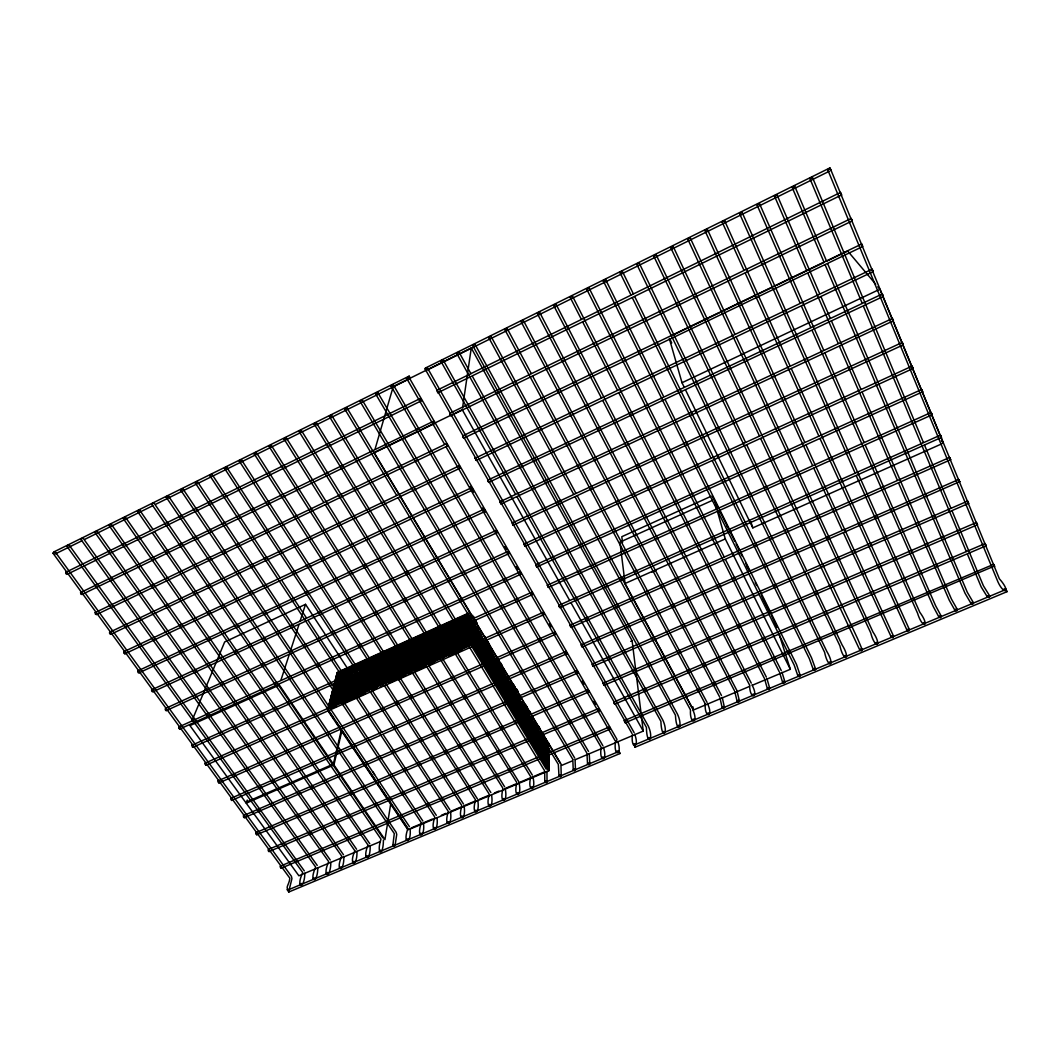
<?xml version="1.0" encoding="UTF-8"?>
<svg xmlns="http://www.w3.org/2000/svg" width="1060" height="1060" viewBox="0 0 1060 1060"><rect width="100%" height="100%" fill="white"/><g stroke="black" fill="none" stroke-linecap="round" stroke-linejoin="round"><path stroke-width="1.5" d="M624.274 720.681L625.228 722.748L994.519 566L993.631 564.357L624.313 720.628L625.228 722.748M743.921 270.168L722.125 221.951L723.529 220.891L724.616 220.719L789.885 365.501M941.465 437.422L940.419 435.143L558.845 605.353L559.057 606.466L559.786 607.539L941.465 437.422L940.419 435.143M359.976 401.223L362.189 399.951L359.976 401.223L572.771 759.304M840.434 192.469L841.547 194.987L840.434 192.469L436.707 390.425L437.859 392.73L437.661 391.75M530.742 777.086C526.873 792.125 536.532 792.681 532.981 777.152M985.071 543.581L613.767 702.051L614.018 703.217L614.681 704.185L986.118 545.807L985.071 543.581L986.118 545.807M516.843 782.929C512.762 798.061 522.408 798.538 519.082 782.995M610.282 729.015L609.407 726.961L280.397 866.139L280.344 867.385L281.191 868.18L610.242 729.081L609.407 726.961M421.655 400.614L420.555 398.388L65.799 572.281L65.839 573.619L66.952 574.414L421.615 400.693L420.555 398.388M949.574 457.522L950.661 459.722L571.062 627.401L570.359 626.341L570.134 625.215L949.574 457.456L950.661 459.722M976.379 522.5L977.452 524.753L976.379 522.5L603.074 683.223L604.001 685.383L603.75 684.217M707.338 229.265L704.874 230.391L707.338 229.265L804.779 442.351M503.01 788.746C498.717 803.983 508.35 804.354 505.236 788.812M598.675 708.53L599.629 710.611L598.715 708.478L268.26 849.51L268.206 850.743L269.055 851.564L599.629 710.611M346.819 407.65L344.685 408.882L346.819 407.65L398.706 494.013M344.619 408.829L396.559 495.245M489.243 794.536C484.725 809.866 494.358 810.158 491.469 794.589M967.581 501.128L592.249 664.156L592.487 665.296L593.163 666.316L968.641 503.381L967.581 501.128L968.641 503.381M958.637 479.517L959.671 481.704L958.637 479.517L581.264 644.825L581.503 645.951L582.192 646.984L959.724 481.651M475.529 800.3C470.812 815.736 480.432 815.935 477.755 800.353M734.646 333.688L690.153 237.771L688.801 238.063L687.701 238.99L870.737 632.886C875.11 649.793 882.741 646.719 872.963 631.959L736.024 336.696M582.231 646.931L581.344 644.838M81.938 594.157L80.812 594.17L80.6 592.553L433.567 421.191L434.375 422.171L434.706 423.47L81.858 594.554M331.528 415.123L329.329 416.394L331.528 415.123L546.284 769.202M578.005 672.848L577.038 670.755L577.965 672.914L244.33 817.684L243.442 816.836L243.522 815.617L577.038 670.755M461.882 806.037C456.94 821.566 466.559 821.685 464.094 806.09M448.287 811.748C443.146 827.383 452.766 827.409 450.5 811.814M565.987 651.516L566.914 653.675L565.987 651.516L230.921 798.339L230.828 799.545L231.729 800.419L566.914 653.675M670.702 247.497L673.06 246.225L670.622 247.43L759.437 435.925M434.759 817.446C429.406 833.16 439.025 833.107 436.972 817.499M316.304 422.741L314.184 423.974L316.304 422.741L532.332 775.072M314.118 423.921L530.384 776.198M559.839 607.499L558.845 605.353M421.284 823.103C415.732 838.91 425.351 838.791 423.496 823.156M407.875 828.735C402.111 844.648 411.744 844.436 410.087 828.801M286.995 889.499L287.79 890.585L289.115 890.042L291.937 878.647L291.407 876.275L55.107 551.809L53.623 552.472L53 553.188L289.831 878.17C289.42 884.623 284.491 887.816 289.115 890.042M408.206 828.576L408.02 829.94L327.566 710.226M302.723 872.751C295.303 887.988 304.511 890.267 304.843 873.228M656.074 254.638L653.702 255.897L656.074 254.638L745.538 442.338M301.186 430.135L298.986 431.407L301.186 430.135L518.883 781.883M302.153 884.583L301.345 883.483L300.02 884.04M315.668 867.305C308.46 882.45 317.642 884.822 317.788 867.782M462.505 408.1L471.276 347.958L460.967 353.059M315.244 879.098L314.449 877.998L313.111 878.554M395.075 845.482L396.731 834.405L396.095 832.246L168.301 495.802L167.003 496.318L166.208 497.18L394.293 833.571L392.849 845.376L393.949 846.331L395.075 845.482L393.975 844.542L392.849 845.376M328.68 861.833C321.657 876.898 330.826 879.336 330.799 862.31M328.388 873.599L327.606 872.486L326.268 873.056M341.744 856.347C334.92 871.32 344.076 873.837 343.864 856.824M341.598 868.074L340.817 866.961L339.478 867.517M977.452 524.753L604.041 685.317M354.861 850.822C348.236 865.702 357.392 868.326 356.981 851.312M354.875 862.522L354.093 861.396L352.742 861.965M382.806 837.824L153.912 502.917L152.614 503.434L151.819 504.295L381.004 839.149C375.969 854.055 383.283 857.951 383.428 839.997M390.756 803.679L384.952 839.626L333.926 764.936L341.757 731.294M368.045 845.284C361.619 860.071 370.761 862.774 370.152 845.774M368.191 856.944L367.423 855.817L366.071 856.387M379.414 851.008L380.527 850.173L381.626 851.114M286.12 437.581L283.934 438.853L286.12 437.581L504.6 786.732M639.167 262.999L636.742 264.192L639.167 262.999L826.787 651.37C835.624 666.17 828.244 669.602 824.601 652.298L636.742 264.192M536.81 566.941L535.803 564.768L536.744 566.981L922.677 391.802L922.319 390.782L921.617 389.497L535.803 564.768M406.351 839.732L407.477 838.884L408.577 839.825M419.919 834.048L421.045 833.2L422.145 834.154M433.54 828.35L434.679 827.489L435.766 828.443M829.755 167.983L830.828 170.488L829.755 167.983L425.325 368.085L426.464 370.417L426.292 369.436M447.227 822.613L448.367 821.752L449.466 822.719M460.967 816.862L462.12 816.001L463.207 816.969M271.121 445.107L269.002 446.326L271.121 445.107L490.833 792.522M474.774 811.085L475.94 810.211L477.026 811.178M622.339 271.32L619.941 272.513L622.339 271.32L633.257 293.62M268.948 446.26L488.899 793.635M521.215 574.03L520.221 571.857L521.162 574.056L179.657 729.068L178.69 728.127L178.835 726.948L520.221 571.857M488.647 805.269L489.826 804.394L490.899 805.375M525.044 546.245L524.038 544.058L524.991 546.271L913.071 368.496L912.713 367.436L911.997 366.164L524.038 544.058M502.586 799.439L503.765 798.564L504.838 799.545M516.578 793.582L517.77 792.694L518.843 793.675M530.636 787.686L531.828 786.812L532.902 787.792M544.76 781.776L545.966 780.889L547.039 781.883L546.139 782.744L544.787 782.015L544.694 771.216M256.228 452.382L254.095 453.693L256.228 452.382L477.437 798.909M193.185 746.849L192.257 746.849L191.993 745.22L531.895 592.182L532.637 593.269L532.835 594.382L192.92 747.26M333.357 764.088L279.35 685.038L189.952 725.596L245.642 802.38L333.357 764.088L341.214 730.486M558.951 775.84L560.157 774.939L561.23 775.933L560.316 776.808L558.978 776.079L558.342 764.432L398.255 498.081M605.618 279.601L603.233 280.781L605.618 279.601L663.573 396.453M573.208 769.865L574.427 768.964L575.487 769.971L574.573 770.845L573.235 770.116L572.811 759.41M587.532 763.876L588.75 762.975L589.81 763.982L588.896 764.856L587.545 764.114L586.948 753.461M508.376 551.24L509.317 553.452L166.195 710.637L165.227 709.683L165.373 708.517L508.376 551.24L509.317 553.452M513.12 525.243L903.292 344.831L902.802 343.44L902.232 342.473L512.046 523.07L513.067 525.27L512.881 524.21M327.726 709.604L328.043 708.371M334.629 682.653L333.436 687.317L474.853 623.797L473.025 644.811L548.908 770.077M334.774 682.083L337.265 672.371L468.533 613.104M239.229 460.967L241.402 459.709L239.229 460.967L461.55 805.136M588.976 287.83L586.657 289.075L588.976 287.83L724.099 556.752M993.631 564.357L994.678 566.57M497.378 532.531L496.292 530.358L151.607 689.888L151.713 691.253L152.706 691.902L497.378 532.531L496.292 530.358M226.602 467.129L224.508 468.334L226.602 467.129L449.891 809.747M501.022 503.95L499.936 501.751L501.022 503.95L893.394 320.809L892.308 318.45L893.394 320.809M224.468 468.268L447.969 810.86M374.988 449.374L392.77 388.132M572.426 296.018L570.068 297.184L572.426 296.018L766.353 677.101M138.993 672.861L485.202 511.344L484.844 510.019L484.102 509.144L137.787 670.94L138.038 672.57L139.046 672.676M380.421 841.534L298.894 875.785L246.225 803.188L247.219 800.062M555.97 304.167L553.611 305.333L555.97 304.167L751.262 683.144M484.102 509.144L485.202 511.344M280.86 680.387L289.42 653.993M290.427 650.893L298.986 624.512M299.993 621.412L305.532 604.332L347.216 667.972M488.753 482.353L487.653 480.127L488.753 482.353L883.338 296.416L882.264 294.004L883.338 296.416M197.345 481.518L195.173 482.764L197.306 481.452L422.834 820.983M487.626 480.22L882.264 294.004M539.593 312.263L537.248 313.429L539.553 312.197L736.74 690.206M851.127 218.506L852.266 220.891L450.858 415.626L450.063 414.632L449.731 413.334L851.14 218.453L852.266 220.891M472.839 489.852L471.74 487.626L123.781 651.741L123.861 653.106L124.895 653.808L472.839 489.852L471.74 487.626M96.5 614.363L95.413 614.177L95.188 612.561L446.472 443.663L447.267 444.617L447.598 445.916L96.328 614.654M719.488 696.658L521.017 321.551L522.156 320.531L523.269 320.252L721.476 695.506M476.311 460.438L475.198 458.185L476.311 460.438L873.135 271.651L872.605 270.141L872.049 269.214L475.198 458.185M507.104 328.348L504.812 329.567L507.064 328.269L531.245 373.491M1006.987 591.692L1005.913 589.492L1006.987 591.692L635.019 747.247L634.357 745.326M191.847 721.038L224.667 641.949L305.532 604.332M460.318 468.043L459.272 465.791L109.578 632.29L109.657 633.642L110.704 634.357L460.318 468.043L459.272 465.791M463.684 438.191L462.637 435.925L463.684 438.191L862.774 246.49L862.231 244.94L861.674 244.025L462.637 435.925M635.019 747.247L634.609 745.763M125.358 517.134L123.238 518.446L125.332 517.055L356.597 849.245M458.993 352.145L456.727 353.351L458.967 352.066L470.958 373.716M861.674 244.025L862.072 245.257M446.472 443.663L447.598 445.916M619.941 753.554L619.093 751.408L619.941 753.554L288.704 892.043L287.936 890.055L288.863 890.744M450.858 415.626L449.731 413.334M408.776 376.989L406.55 378.182L408.762 376.896L617.013 739.456M302.484 872.181L66.912 546.311L67.522 545.595L69.019 544.919L304.299 870.856M55.12 551.889L53 553.188M433.567 421.191L434.706 423.47M377.638 392.399L375.425 393.591L377.638 392.306L588.525 751.434M614.681 704.185L614.535 703.297M437.859 392.73L841.547 194.987M759.45 203.586L756.933 204.726L759.45 203.494L823.66 350.131M741.987 212.225L739.482 213.365L741.987 212.132L919.802 612.256C930.574 626.963 922.637 629.719 917.549 613.197L856.4 475.9M872.049 269.214L873.135 271.651M724.616 220.825L722.125 221.951M690.153 237.877L687.701 238.99M179.776 729.002L178.835 726.948M588.87 691.888L587.956 689.742L588.87 691.888L256.772 834.737L255.897 833.889L255.964 832.67L587.956 689.742M409.133 376.141L410.193 378.46L409.133 376.141L53.954 551.876L53.848 552.923M593.163 666.316L592.315 664.169M124.895 653.808L123.781 651.741M110.704 634.357L110.77 633.284M288.837 892.016L288.956 891.023M555.705 634.185L554.725 632.051L555.705 634.185L218.956 782.929L218.055 782.042L218.148 780.836L554.857 632.025M281.191 868.18L280.397 866.139M269.055 851.564L269.2 850.61M544.35 614.416L543.422 612.23L205.216 763.107L205.097 764.3L206.024 765.214L544.35 614.416L543.422 612.23M256.772 834.737L255.964 832.67M244.33 817.684L244.489 816.743M548.351 587.399L547.41 585.2L548.351 587.399L932.137 414.778L931.806 413.784L931.051 412.486L547.41 585.2M634.132 732.606L427.326 367.727L426.001 368.111L425.087 369.012L631.999 733.454M531.895 592.182L532.835 594.382M231.729 800.419L231.954 799.744M218.956 782.929L219.062 781.723M206.024 765.214L205.216 763.107M902.219 342.579L903.319 344.818M393.233 386.555L458.026 354.517M55.12 554.009L81.752 540.852M84.707 539.381L152.759 505.739M155.727 504.268L408.723 379.188M427.949 369.675L829.344 171.23M385.84 446.803L374.074 452.514L561.774 765.333L572.334 760.894M388.781 445.372L416.699 431.831M419.641 430.4L451.971 414.725M454.912 413.294L462.266 409.73L569.392 599.947M674.849 334.178L686.774 328.441M689.755 327.01L719.554 312.687M725.517 309.811L755.329 295.488M758.311 294.057L771.72 287.604M776.185 285.458L823.885 262.535M826.853 261.091L841.759 253.936M844.74 252.505L847.722 251.061L875.732 284.292M166.195 710.637L166.433 709.749M684.177 387.165L682.017 382.726L878.396 289.923M499.936 501.751L892.387 318.477M710.531 496.544L621.796 536.704L622.538 542.521M619.967 542.124L712.585 500.28M337.12 672.928L468.56 613.607M336.974 673.497L468.507 614.137M336.828 674.067L468.454 614.681M336.683 674.624L468.401 615.211M336.537 675.193L469.845 615.078M336.391 675.763L469.805 615.608M336.245 676.333L469.752 616.151M336.099 676.903L472.694 615.33M335.954 677.472L472.654 615.873M335.808 678.055L472.601 616.417M335.662 678.625L472.548 616.96M335.517 679.195L474.005 616.814M335.371 679.778L470.945 618.722M335.225 680.348L470.892 619.265M335.079 680.931L369.768 665.309M372.789 663.944L398.441 652.404M401.449 651.039L457.271 625.917M460.292 624.552L470.852 619.808M336.431 680.825L342.473 678.108M345.494 676.744L351.536 674.027M359.075 670.635L371.159 665.19M375.691 663.163L384.74 659.082M387.761 657.717L393.803 655M396.824 653.649L413.426 646.163M417.958 644.135L427.021 640.054M430.042 638.69L436.071 635.974M439.092 634.622L448.155 630.541M451.176 629.176L457.204 626.46M460.225 625.108L469.288 621.027M363.05 669.867L366.044 668.529M375.015 664.487L381.004 661.798M395.95 655.067L398.944 653.715M404.933 651.025L409.412 649.011M416.898 645.646L421.39 643.632M433.354 638.239L442.325 634.211M449.798 630.846L454.289 628.818M458.781 626.804L463.26 624.79M466.254 623.439L472.243 620.749M334.483 683.236L343.466 679.195M346.461 677.857L358.426 672.464M361.42 671.112L386.874 659.678M389.868 658.326L457.218 628.024M460.212 626.685L473.688 620.617M334.337 683.819L473.634 621.173M334.178 684.402L473.595 621.716M334.032 684.985L473.542 622.26M333.887 685.568L473.489 622.816M333.741 686.151L474.946 622.684L475.132 620.497L476.828 623.307M333.582 686.734L474.893 623.24M333.29 687.913L474.8 624.34M334.496 688.404L474.708 625.453M334.337 689L474.655 626.01L548.669 749.115M334.191 689.583L474.615 626.566L548.683 749.738M332.535 690.855L474.562 627.122L548.683 750.361M332.376 691.438L474.509 627.679L548.696 750.97M332.231 692.034L474.469 628.236L548.696 751.606M332.072 692.63L474.416 628.805L548.709 752.229M331.926 693.227L474.363 629.362L548.709 752.852L548.656 747.87L495.987 660.234M331.767 693.823L474.324 629.918L548.722 753.474M331.621 694.419L474.27 630.488L547.874 752.693M331.462 695.015L474.217 631.044L547.887 753.329M331.316 695.612L474.178 631.614L548.736 755.356M331.157 696.208L474.125 632.171L548.749 755.992M331.011 696.804L474.072 632.74L548.749 756.615M330.852 697.414L474.032 633.31L548.762 757.251M330.694 698.01L473.979 633.867L548.762 757.887M330.548 698.62L473.926 634.437L548.775 758.523M330.389 699.216L473.873 635.006L548.788 759.159M330.23 699.825L473.833 635.576L548.788 759.781M330.084 700.422L473.78 636.146L548.802 760.417M329.925 701.031L473.727 636.729L548.802 761.067M329.766 701.64L473.674 637.298L548.815 761.703M329.62 702.25L473.634 637.868L548.815 762.339M329.461 702.86L473.582 638.438L548.828 762.975M329.302 703.469L473.528 639.021L548.828 763.624M329.143 704.078L473.475 639.591L548.841 764.26M328.984 704.688L473.436 640.174L548.841 764.909M328.839 705.297L473.383 640.743L548.855 765.545M328.68 705.907L473.33 641.327L548.868 766.194M328.52 706.53L473.277 641.909L548.868 766.844M328.361 707.139L473.224 642.479L548.881 767.48M330.906 707.643L361.155 694.154M364.19 692.803L368.721 690.775M371.742 689.424L377.797 686.734M385.363 683.356L397.46 677.963M401.992 675.935L411.068 671.894M414.089 670.543L426.2 665.137M430.731 663.123L439.807 659.068M442.828 657.717L448.883 655.027M451.904 653.675L468.546 646.255M332.072 708.226L336.563 706.212M344.063 702.873L354.557 698.196M360.546 695.519L365.051 693.518M372.537 690.179L377.042 688.178M380.036 686.84L383.031 685.502M389.033 682.826L398.03 678.811M401.025 677.486L405.516 675.472M408.524 674.133L411.518 672.808M416.01 670.794L426.504 666.117M429.499 664.779L434.004 662.778M448.99 656.1L454.992 653.424M457.986 652.085L462.478 650.085M749.473 686.456L693.478 709.988L625.069 583.504L725.279 538.917L717.66 512.179M651.86 572.055L656.405 570.042M685.621 390.133L752.825 527.867L941.81 443.822M151.607 689.888L152.6 690.537M246.225 803.188L333.926 764.936M630.74 641.353L632.118 640.757L471.276 347.958M411.134 827.979L432.334 819.075M441.41 815.259L445.955 813.351M450.5 811.443L461.1 806.991M464.121 805.719L476.231 800.618M479.266 799.346L488.342 795.53M494.397 792.986L498.942 791.078M504.997 788.534L515.597 784.082M520.142 782.174L544.363 771.985M409.531 829.304L548.908 770.726L548.722 754.097M575.355 759.622L643.248 731.095L641.472 716.692M752.507 685.184L790.336 669.284L778.848 633.429M289.552 889.313L365.819 857.394M368.867 856.122L617.503 752.043M635.616 744.465L1004.403 590.102M137.787 670.94L138.807 671.616M911.971 366.257L913.071 368.496M95.188 612.561L96.261 613.303M80.6 592.553L81.527 593.057M65.799 572.281L66.754 572.798M280.052 577.793L211.907 474.217L210.582 474.748L209.827 475.595L434.52 816.65M921.577 389.59L922.677 391.802M409.438 826.628L182.77 488.647L181.459 489.163L180.677 490.025L407.65 827.953M166.314 497.206L168.301 495.802M151.911 504.322L153.912 502.917M343.48 854.758L111.154 524.077L109.895 524.567L109.047 525.455L341.572 855.91M317.231 865.41L82.998 538.003L81.487 538.679L80.891 539.394L315.43 866.736M243.522 815.617L244.29 816.2M575.792 493.033L490.952 336.232L489.574 336.669L488.7 337.544L573.645 494.265M488.806 337.57L490.952 336.232M474.814 344.129L472.68 345.467L675.445 715.182C676.373 734.712 683.819 727.663 677.419 714.042L474.92 344.169L472.68 345.467M516.935 496.729L646.414 727.399C646.732 747.141 654.391 739.893 648.389 726.259L443.106 359.91L441.768 360.307L440.867 361.208L515.319 493.841M440.96 361.248L443.106 359.91M218.148 780.836L218.943 781.458M425.179 369.052L427.326 367.727M809.972 178.583L812.41 177.285L809.866 178.544L862.231 303.372M932.111 414.778L931.051 412.486M792.231 187.368L794.655 186.07L792.125 187.315L823.858 261.807M192.112 745.154L192.92 745.803M819.619 293.567L777.006 194.802L775.867 195L774.476 196.047L806.647 270.446M209.827 475.595L211.907 474.217M613.767 702.051L614.297 702.753M195.212 482.83L421.045 822.308M180.677 490.025L182.77 488.647M603.074 683.223L603.617 683.952M152.733 529.059L139.589 510.006L138.303 510.509L137.495 511.384L150.653 530.437M137.495 511.384L139.589 510.006M521.017 321.551L523.269 320.252M109.047 525.455L111.154 524.077M330.23 859.938L97.043 531.06L95.532 531.736L94.936 532.438L328.428 861.263M94.936 532.438L97.043 531.06M80.891 539.394L82.998 538.003M570.134 625.215L570.837 626.274M66.912 546.311L69.019 544.919M830.258 168.447L827.701 169.719L997.062 579.754C1003.171 595.614 1012.207 593.216 999.368 578.786L830.258 168.447L827.701 169.719M774.476 196.047L777.006 194.802M602.888 745.75L393.167 384.621L391.882 385.005L390.941 385.906L600.782 746.585M390.941 385.906L393.167 384.621M704.874 230.497L812.463 465.3M989.589 595.799L987.88 595.72L987.549 597.244L989.258 597.323L989.735 596.025L983.415 585.809L952.052 510.907M1005.887 588.976L1004.178 588.896L1003.833 590.42M653.636 255.844L839.904 645.858C843.8 663.03 851.26 659.717 842.104 644.93L808.025 573.433M877.812 286.756L879.879 289.221L943.321 443.159L941.399 440.496M254.055 453.64L475.198 799.399M586.604 289.009L779.219 671.682M800.221 675.366L798.657 674.915L798.021 676.293L799.571 676.731L800.3 675.617L796.484 664.421L665.044 399.408M123.238 518.446L354.795 850.663M815.59 668.926L814.04 668.476L813.391 669.854L814.941 670.304L815.67 669.178L811.536 657.783L634.715 296.588M154.601 531.775L369.768 843.707M152.534 533.154L367.78 844.714M831.053 662.46L829.49 662.01L828.827 663.388M846.569 655.968L845.019 655.504L844.343 656.895M862.178 649.435L860.627 648.972L859.938 650.363L861.488 650.827L862.257 649.687L857.619 638.716L673.06 246.225M372.815 771.733L374.644 774.476M328.64 710.969L334.125 719.13M335.954 721.847L338.683 725.928M342.34 731.36L346.911 738.158M348.74 740.887L363.355 762.63M365.183 765.36L379.798 787.103M381.613 789.832L386.184 796.63M388.927 800.711L392.584 806.143M394.413 808.86L398.971 815.657M400.799 818.386L408.113 829.251M877.852 642.863L876.302 642.413L875.6 643.804M893.606 636.278L892.043 635.814L891.341 637.219L892.904 637.683L893.606 636.278L806.156 445.346M281.867 580.562L306.393 617.847M308.208 620.603L381.799 732.46M383.614 735.229L436.296 815.326M909.44 629.653L907.877 629.189L907.161 630.594L908.725 631.058L909.44 629.653L791.237 368.509M925.34 622.989L923.777 622.525L923.061 623.942M241.402 459.709L463.485 804.037M941.32 616.297L939.756 615.833L939.028 617.264L940.591 617.728L941.32 616.297L935.556 605.631L865.371 445.372M957.379 609.579L955.815 609.102L955.073 610.547L956.637 611.01L957.379 609.579L951.39 598.966L862.231 392.319M987.549 597.244L981.255 587.068L967.594 554.539M973.517 602.822L971.954 602.345L971.198 603.789L972.762 604.266L973.517 602.822L967.303 592.275L827.635 263.648M283.934 438.853L323.459 501.923M325.221 504.732L502.665 787.845M298.986 431.407L516.498 782.042M329.329 416.394L544.337 770.328M548.881 768.129L473.184 643.062L328.202 707.762L333.131 688.496L474.761 624.896L494.291 657.412M473.979 645.05L548.894 768.778M473.926 645.633L548.894 769.428M472.972 645.394L548.908 770.726M971.198 603.789L965.024 593.229L825.144 264.854M475.185 619.941L476.867 622.763M516.525 688.881L518.221 691.69M484.42 635.974L486.116 638.796M487.799 641.605L489.495 644.427M500.466 662.725L502.162 665.534M513.133 683.832L514.829 686.655M516.511 689.464L518.207 692.286M525.8 704.953L527.496 707.762M529.178 710.584L530.861 713.393M538.467 726.06L540.163 728.883M400.402 496.849L560.303 763.306M477.583 625.824L479.266 628.633M486.884 641.313L488.567 644.135M490.263 646.958L491.959 649.767M499.565 662.447L501.261 665.269M502.943 668.091L504.639 670.9M512.245 683.594L513.941 686.403M515.637 689.225L517.32 692.047M528.317 710.359L530.013 713.181M531.696 715.99L533.392 718.812M544.389 737.137L546.072 739.946M499.538 663.03L501.234 665.839M512.232 684.177L513.928 686.986M524.925 705.311L526.621 708.133M537.619 726.458L539.315 729.28M486.765 642.996L488.461 645.818M499.472 664.169L501.168 666.992M512.192 685.343L513.888 688.165M524.899 706.503L526.595 709.326M534.227 722.628L535.923 725.464M542.707 736.753L544.403 739.575M475.649 625.758L481.598 635.642M487.534 645.54L494.331 656.842M496.027 659.664L498.571 663.904M500.267 666.727L506.203 676.611M508.76 680.851L511.304 685.091M513 687.913L519.784 699.216M521.493 702.051L524.038 706.291M525.733 709.113L529.125 714.758M530.822 717.594L547.795 745.842M362.189 399.951L574.692 758.006M375.425 393.591L586.564 752.56M406.55 378.182L444.458 444.074M446.101 446.949L615.052 740.582M955.073 610.547L949.243 600.185L898.562 483.016M470.256 486.434L473.542 492.158M482.605 507.925L485.083 512.218M504.838 546.602L506.494 549.464M516.379 566.663L518.022 569.525M549.318 623.969L550.962 626.831M582.258 681.275L583.914 684.137M593.799 701.336L595.442 704.198M571.022 602.835L643.248 731.095M472.561 376.605L662.871 720.164C669.072 733.798 661.519 740.94 660.897 721.303L456.727 353.351M939.028 617.264L933.29 606.572L812.172 330.587M577.356 495.934L692.047 707.894M575.222 497.167L690.338 709.644M532.809 376.406L707.033 702.356M504.812 329.567L704.94 703.27M537.248 313.429L734.302 690.431M553.611 305.333L601.351 397.805M602.875 400.733L749.606 685.118M570.068 297.184L581.344 319.312M582.854 322.267L617.437 390.12M618.947 393.061L764.326 678.281M725.583 559.707L781.26 670.529M725.279 538.917L790.336 669.284M714.082 499.604L717.753 507.011M719.223 509.979L727.319 526.277M729.519 530.716L734.673 541.09M736.144 544.058L739.085 549.981M740.556 552.949L742.026 555.917M745.697 563.324L749.38 570.731M755.263 582.589L756.734 585.557M762.617 597.403L769.971 612.23M771.442 615.197L776.847 627.202M712.042 495.855L713.499 498.796M714.957 501.738L717.872 507.621M719.329 510.562L720.8 513.504M726.63 525.27L728.087 528.211M746.73 565.775L748.201 568.73M761.424 595.389L769.52 611.673M603.233 280.781L794.192 665.084L798.021 676.293M907.161 630.594L820.175 438.959M619.941 272.513L630.872 294.786M632.33 297.767L711.008 458.185M712.466 461.153L809.363 658.71L813.391 669.854M669.602 338.524L671.749 342.95M746.956 445.319L806.607 570.452M760.841 438.919L859.938 650.363M891.341 637.219L843.508 533.034M813.841 468.308L842.13 530.026M745.273 273.188L818.81 435.938M739.482 213.365L855.049 472.879M756.933 204.726L800.194 303.293M801.519 306.327L810.847 327.553M824.985 353.152L864.059 442.351M820.93 296.601L830.112 317.868M831.424 320.915L860.919 389.285M807.958 273.48L838.168 343.321M839.48 346.368L897.25 479.968M794.655 186.07L826.349 260.614M863.503 306.419L966.309 551.505M812.41 177.285L923.366 442.351M924.638 445.399L950.78 507.859M616.284 740.529L616.575 741.51M601.166 747.486C598.675 763.385 608.268 761.676 603.405 747.3M604.187 757.701L602.849 756.959L601.934 758.099M615.462 741.722C613.276 757.503 622.816 755.329 617.688 741.298M618.642 751.646L617.304 750.904L616.39 752.043M632.423 734.58C630.501 750.241 640.081 748.174 634.662 734.169M635.828 744.465L634.49 743.709L633.549 744.862M650.429 738.343L649.091 737.601L648.15 738.754M665.097 732.208L663.759 731.453L662.818 732.606M679.844 726.034L678.506 725.279L677.552 726.444M690.497 710.173C689.477 725.385 699.202 723.688 692.776 709.749M694.658 719.833L693.319 719.077L692.352 720.244M705.192 703.999C704.396 719.091 714.162 717.487 707.471 703.575M709.538 713.605L708.199 712.837L707.219 714.016M724.483 707.351L723.145 706.583L722.165 707.762L723.503 708.53L724.483 707.616L722.231 697.374M739.496 701.071L738.171 700.289L737.177 701.481L738.515 702.25L739.509 701.322L737.058 691.133M749.658 685.303C749.553 700.064 759.49 698.726 751.964 684.866M754.587 694.75L753.262 693.969L752.255 695.161M750.745 521.586L752.825 527.867M769.759 688.404L768.421 687.622L767.413 688.814L768.752 689.596L769.759 688.404L766.937 678.585M784.983 682.03L783.658 681.249L782.638 682.441L783.976 683.223L784.983 682.03L781.975 672.265M779.656 672.689L782.638 682.441M669.337 338.617L682.017 382.726M715.421 504.322L716.772 509.038M764.631 679.01L767.413 688.814M734.765 691.557L737.177 701.481M719.952 697.798L722.165 707.762M692.882 706.755L693.478 709.988M620.153 543.714L625.069 583.504M632.118 640.757L641.088 713.499M589.214 753.514L589.81 763.982M575.05 759.463L575.487 769.971M560.965 765.386L561.23 775.933M548.603 742.954L548.616 744.796M546.947 771.283L547.039 781.883"/></g></svg>
